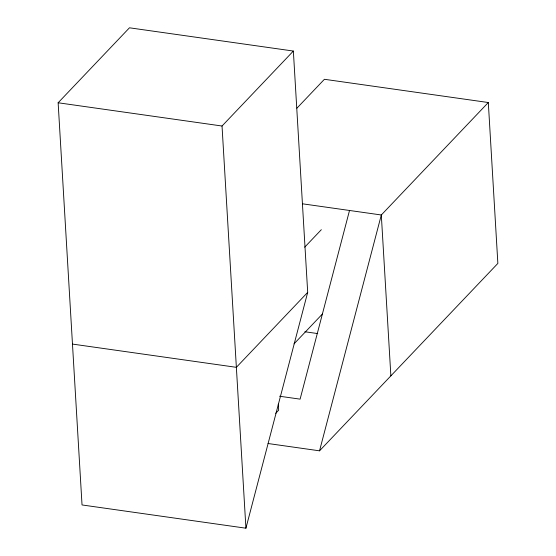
<?xml version="1.0" encoding="UTF-8"?>
<svg xmlns="http://www.w3.org/2000/svg" width="556" height="556" viewBox="0 0 556 556"><rect width="100%" height="100%" fill="white"/><g stroke="black" fill="none" stroke-linecap="round" stroke-linejoin="round"><path stroke-width="0.83" d="M245.926 528.2L307.697 292.359L293.359 51.048L129.465 27.8L58.137 102.77L82.031 504.952L245.926 528.2L222.032 126.017L293.359 51.048M349.515 210.474L300.101 399.145L279.529 396.226M268.055 443.521L319.54 450.826L381.312 214.984L488.307 102.526L324.412 79.286L296.911 108.184M304.688 247.184L321.333 229.691M307.697 292.359L236.369 367.328L72.475 344.081M294.013 343.865L322.543 313.876M275.693 413.33L278.66 410.21L278.299 404.142M319.54 450.826L497.863 263.405L488.307 102.526M58.137 102.77L222.032 126.017M302.367 203.788L381.312 214.984L390.868 375.856M304.869 331.758L317.726 333.579"/></g></svg>
